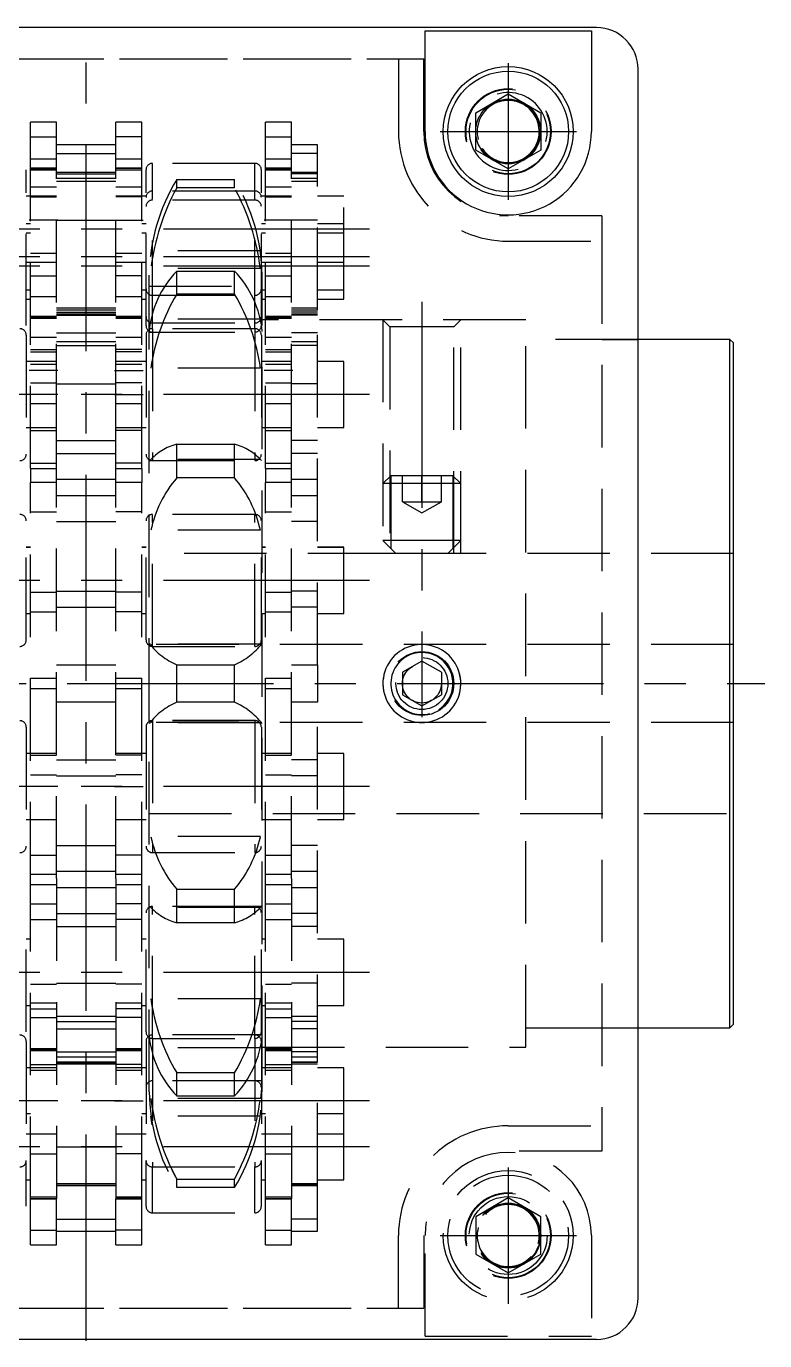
# Model space of a CAD drawing. Extents: x -2 to 237, y -8 to 240.
# Drawn here: x 45.2 to 102.1, y 138.4 to 239.6 of the extents above; entities that cross this region are included whole.
import ezdxf

# ---------------------------------------------------------------- set-up
doc = ezdxf.new("R2010")
doc.units = 0
doc.header["$LTSCALE"] = 0.5
doc.linetypes.add('CENTER', pattern=[50.8, 31.75, -6.35, 6.35, -6.35])
doc.linetypes.add('DASHED', pattern=[19.05, 12.7, -6.35])
for name, color, linetype in [('MSM_CENTER', 1, 'CENTER'), ('MSM_CONTINUOUS', 7, 'CONTINUOUS'), ('MSM_DASHED', 4, 'DASHED')]:
    doc.layers.add(name, color=color, linetype=linetype)

msp = doc.modelspace()

# ---------------------------------------------------------------- linework, layer by layer
at = {"layer": 'MSM_CENTER'}
for p, q in [((49.85, 138.4), (49.85, 239.6)), ((82.35, 236.75), (82.35, 226.25)), ((77.1, 231.5), (87.6, 231.5)), ((71.68, 223.97), (28.01, 223.97)), ((71.68, 221.84), (28.01, 221.84)), ((71.68, 221.14), (28.01, 221.14)), ((75.7, 218.4), (75.7, 186.42)), ((71.68, 211.24), (28.01, 211.24)), ((71.68, 211.24), (28.01, 211.24)), ((71.68, 196.94), (28.01, 196.94)), ((71.68, 196.94), (28.01, 196.94)), ((-2.4, 189), (102.1, 189)), ((71.68, 181.07), (28.01, 181.07)), ((71.68, 181.06), (28.01, 181.06)), ((71.68, 166.76), (28.01, 166.76)), ((71.68, 166.76), (28.01, 166.76)), ((71.68, 156.86), (28.01, 156.86)), ((71.68, 156.86), (28.01, 156.86)), ((71.68, 153.33), (28.01, 153.33)), ((82.35, 151.75), (82.35, 141.25)), ((77.1, 146.5), (87.6, 146.5))]:
    msp.add_line(p, q, dxfattribs=at)
at = {"layer": 'MSM_CONTINUOUS'}
for p, q in [((89.15, 239.5), (10.55, 239.5)), ((89.15, 239.5), (10.55, 239.5)), ((75.95, 231.5), (75.95, 239.25)), ((75.95, 239.25), (88.75, 239.25)), ((88.75, 239.25), (88.75, 231.5)), ((92.35, 141.7), (92.35, 236.3)), ((79.85, 232.95), (82.35, 234.39)), ((82.35, 234.39), (84.85, 232.95)), ((79.85, 230.06), (79.85, 232.95)), ((84.85, 232.95), (84.85, 230.06)), ((82.35, 228.62), (79.85, 230.06)), ((84.85, 230.06), (82.35, 228.62)), ((99.42, 215.5), (92.35, 215.5)), ((99.7, 215.22), (99.42, 215.5)), ((99.42, 162.5), (99.42, 215.5)), ((99.7, 162.78), (99.7, 215.22)), ((92.35, 162.5), (99.42, 162.5)), ((99.42, 162.5), (99.7, 162.78)), ((89.15, 138.5), (10.55, 138.5)), ((89.15, 138.5), (10.55, 138.5))]:
    msp.add_line(p, q, dxfattribs=at)
for radius in [5, 4.65, 2.5]:
    msp.add_circle((82.35, 231.5), radius, dxfattribs=at)
for centre, radius, start, end in [((89.15, 236.3), 3.2, 0, 90), ((89.15, 236.3), 3.2, 0, 90), ((82.35, 231.48), 6.4, 179.813, 0.187), ((89.15, 141.7), 3.2, 270, 0), ((89.15, 141.7), 3.2, 270, 0)]:
    msp.add_arc(centre, radius, start, end, dxfattribs=at)
at = {"layer": 'MSM_DASHED'}
for p, q in [((23.85, 237.1), (75.85, 237.1)), ((25.8, 237.1), (73.9, 237.1)), ((73.9, 237.1), (73.9, 231.5)), ((75.85, 231.5), (75.85, 237.1)), ((47.57, 232.21), (45.57, 232.21)), ((45.57, 229.38), (45.57, 232.21)), ((47.57, 229.38), (47.57, 232.21)), ((54.13, 232.21), (52.13, 232.21)), ((52.13, 229.38), (52.13, 232.21)), ((54.13, 229.38), (54.13, 232.21)), ((65.67, 232.21), (63.67, 232.21)), ((63.67, 229.38), (63.67, 232.21)), ((65.67, 229.38), (65.67, 232.21)), ((45.57, 231.09), (47.57, 231.09)), ((54.13, 231.09), (52.13, 231.09)), ((63.67, 231.09), (65.67, 231.09)), ((52.13, 230.48), (47.57, 230.48)), ((47.57, 229.81), (52.13, 229.81)), ((67.67, 230.48), (65.67, 230.48)), ((67.67, 229.81), (65.67, 229.81)), ((67.67, 217.75), (67.67, 230.48)), ((47.57, 229.38), (45.57, 229.38)), ((45.57, 205.56), (45.57, 229.38)), ((47.57, 208.81), (47.57, 229.38)), ((54.13, 229.38), (52.13, 229.38)), ((52.13, 208.81), (52.13, 229.38)), ((54.13, 205.56), (54.13, 229.38)), ((62.84, 229.05), (54.96, 229.05)), ((54.96, 216.76), (54.96, 229.05)), ((62.84, 216.76), (62.84, 229.05)), ((65.67, 229.38), (63.67, 229.38)), ((63.67, 205.56), (63.67, 229.38)), ((65.67, 208.81), (65.67, 229.38)), ((45.24, 217.26), (45.24, 228.55)), ((47.57, 228.68), (45.57, 228.68)), ((45.57, 228.64), (47.57, 228.64)), ((45.57, 228.55), (47.57, 228.55)), ((52.13, 228.35), (47.57, 228.35)), ((47.57, 228.23), (52.13, 228.23)), ((47.57, 227.91), (52.13, 227.91)), ((54.13, 228.68), (52.13, 228.68)), ((54.13, 228.64), (52.13, 228.64)), ((52.13, 228.55), (54.13, 228.55)), ((54.46, 217.26), (54.46, 228.55)), ((56.83, 227.81), (61.27, 227.81)), ((56.83, 227.17), (56.83, 227.81)), ((61.27, 227.17), (61.27, 227.81)), ((63.34, 217.26), (63.34, 228.55)), ((65.67, 228.68), (63.67, 228.68)), ((63.67, 228.64), (65.67, 228.64)), ((63.67, 228.55), (65.67, 228.55)), ((67.67, 228.35), (65.67, 228.35)), ((67.67, 228.23), (65.67, 228.23)), ((65.67, 227.91), (67.67, 227.91)), ((47.57, 227.22), (45.57, 227.22)), ((52.13, 227.64), (47.57, 227.64)), ((54.13, 227.22), (52.13, 227.22)), ((62.84, 226.92), (54.96, 226.92)), ((61.27, 227.17), (56.83, 227.17)), ((65.67, 227.22), (63.67, 227.22)), ((67.67, 227.64), (65.67, 227.64)), ((47.57, 226.52), (45.24, 226.52)), ((45.57, 226.46), (47.57, 226.46)), ((54.46, 226.52), (52.13, 226.52)), ((54.13, 226.46), (52.13, 226.46)), ((62.84, 226.22), (54.96, 226.22)), ((65.67, 226.52), (63.34, 226.52)), ((63.67, 226.46), (65.67, 226.46)), ((69.7, 226.52), (67.67, 226.52)), ((69.7, 219.3), (69.7, 226.52)), ((47.67, 224.67), (45.47, 224.67)), ((47.57, 224.68), (52.13, 224.68)), ((52.03, 224.67), (54.23, 224.67)), ((65.77, 224.67), (63.57, 224.67)), ((67.67, 224.68), (65.67, 224.68)), ((89.55, 225), (82.35, 225)), ((89.55, 225), (89.55, 223.05)), ((45.57, 224.39), (45.24, 224.39)), ((45.57, 223.68), (45.24, 223.68)), ((54.46, 224.39), (54.13, 224.39)), ((54.46, 223.68), (54.13, 223.68)), ((63.67, 224.39), (63.34, 224.39)), ((63.67, 223.68), (63.34, 223.68)), ((69.7, 224.39), (67.67, 224.39)), ((69.7, 223.68), (67.67, 223.68)), ((82.35, 223.05), (89.55, 223.05)), ((89.55, 223.05), (89.55, 153)), ((45.57, 222.13), (47.57, 222.13)), ((52.13, 222.13), (54.13, 222.13)), ((63.27, 222.31), (54.83, 222.31)), ((63.67, 222.13), (65.67, 222.13)), ((45.24, 221.43), (47.57, 221.43)), ((52.13, 221.43), (54.46, 221.43)), ((63.27, 220.96), (54.83, 220.96)), ((56.83, 220.76), (61.27, 220.76)), ((56.83, 218.97), (56.83, 220.76)), ((61.27, 218.97), (61.27, 220.76)), ((63.34, 221.43), (65.67, 221.43)), ((67.67, 221.43), (69.7, 221.43)), ((45.57, 220.39), (47.57, 220.39)), ((54.13, 220.39), (52.13, 220.39)), ((54.7, 157.56), (54.7, 220.44)), ((63.4, 159.41), (63.4, 220.44)), ((63.67, 220.39), (65.67, 220.39)), ((45.24, 219.3), (45.57, 219.3)), ((45.24, 218.59), (45.57, 218.59)), ((47.57, 218.78), (45.57, 218.78)), ((54.13, 218.78), (52.13, 218.78)), ((54.13, 219.3), (54.46, 219.3)), ((54.13, 218.59), (54.46, 218.59)), ((54.7, 219.59), (63.4, 219.59)), ((54.96, 218.89), (62.84, 218.89)), ((61.27, 218.97), (56.83, 218.97)), ((63.34, 219.3), (63.67, 219.3)), ((63.34, 218.59), (63.67, 218.59)), ((65.67, 218.78), (63.67, 218.78)), ((67.67, 219.3), (69.7, 219.3)), ((67.67, 218.59), (69.7, 218.59)), ((69.7, 218.59), (69.7, 219.3)), ((52.13, 217.9), (47.57, 217.9)), ((52.13, 217.75), (47.57, 217.75)), ((47.57, 217.58), (52.13, 217.58)), ((67.67, 217.9), (65.67, 217.9)), ((67.67, 217.75), (65.67, 217.75)), ((67.67, 217.58), (65.67, 217.58)), ((67.67, 190.44), (67.67, 217.75)), ((45.24, 216.56), (45.24, 217.26)), ((47.57, 217.26), (45.57, 217.26)), ((45.57, 217.17), (47.57, 217.17)), ((45.57, 217.13), (47.57, 217.13)), ((47.57, 217.47), (52.13, 217.47)), ((47.57, 217.35), (52.13, 217.35)), ((54.13, 217.26), (52.13, 217.26)), ((54.13, 217.17), (52.13, 217.17)), ((52.13, 217.13), (54.13, 217.13)), ((54.46, 216.56), (54.46, 217.26)), ((63.27, 217.06), (54.83, 217.06)), ((54.96, 216.76), (62.84, 216.76)), ((54.96, 216.32), (54.96, 216.76)), ((62.84, 216.32), (62.84, 216.76)), ((63.34, 216.56), (63.34, 217.26)), ((83.7, 217), (63.4, 217)), ((65.67, 217.26), (63.67, 217.26)), ((63.67, 217.17), (65.67, 217.17)), ((63.67, 217.13), (65.67, 217.13)), ((65.67, 217.47), (67.67, 217.47)), ((67.67, 217.35), (65.67, 217.35)), ((72.7, 217), (72.7, 199)), ((72.7, 217), (73.24, 216.46)), ((78.16, 216.46), (78.7, 217)), ((78.7, 199), (78.7, 217)), ((83.7, 161), (83.7, 217)), ((45.24, 215.82), (45.24, 206.66)), ((47.57, 215.64), (45.57, 215.64)), ((47.57, 216), (52.13, 216)), ((54.13, 215.64), (52.13, 215.64)), ((54.46, 215.82), (54.46, 206.66)), ((54.71, 216.23), (54.7, 216.11)), ((54.7, 216.06), (63.4, 216.06)), ((62.84, 216.32), (54.96, 216.32)), ((54.96, 216.32), (54.96, 206.16)), ((62.84, 216.32), (54.96, 216.32)), ((54.96, 216.06), (62.84, 216.06)), ((62.84, 216.32), (62.84, 206.16)), ((63.34, 215.82), (63.34, 206.66)), ((65.67, 215.64), (63.67, 215.64)), ((67.67, 216), (65.67, 216)), ((73.24, 216.46), (73.24, 198.99)), ((78.16, 216.46), (73.24, 216.46)), ((78.16, 199), (78.16, 216.46)), ((45.57, 214.72), (47.57, 214.72)), ((45.57, 214.55), (47.57, 214.55)), ((47.57, 215.34), (52.13, 215.34)), ((47.57, 215.03), (52.13, 215.03)), ((54.13, 214.72), (52.13, 214.72)), ((54.13, 214.55), (52.13, 214.55)), ((63.67, 214.72), (65.67, 214.72)), ((63.67, 214.55), (65.67, 214.55)), ((65.67, 215.34), (67.67, 215.34)), ((67.67, 215.03), (65.67, 215.03)), ((92.35, 215.5), (83.7, 215.5)), ((89.55, 215.5), (92.35, 215.5)), ((89.55, 215.5), (92.35, 215.5)), ((47.57, 213.79), (45.24, 213.79)), ((47.57, 213.79), (45.24, 213.79)), ((47.57, 213.79), (45.57, 213.79)), ((45.57, 213.6), (47.57, 213.6)), ((54.46, 213.79), (52.13, 213.79)), ((54.46, 213.79), (52.13, 213.79)), ((54.13, 213.79), (52.13, 213.79)), ((52.13, 213.6), (54.13, 213.6)), ((65.67, 213.79), (63.34, 213.79)), ((65.67, 213.79), (63.34, 213.79)), ((65.67, 213.79), (63.67, 213.79)), ((63.67, 213.6), (65.67, 213.6)), ((69.7, 213.79), (67.67, 213.79)), ((69.7, 213.79), (67.67, 213.79)), ((69.7, 208.7), (69.7, 213.79)), ((47.67, 213.1), (45.47, 213.1)), ((52.03, 213.1), (54.23, 213.1)), ((63.27, 213.29), (54.83, 213.29)), ((65.77, 213.1), (63.57, 213.1)), ((45.57, 212.15), (47.57, 212.15)), ((47.57, 212.07), (52.13, 212.07)), ((54.13, 212.15), (52.13, 212.15)), ((63.67, 212.15), (65.67, 212.15)), ((67.67, 212.07), (65.67, 212.07)), ((47.67, 211.24), (45.47, 211.24)), ((45.57, 210.55), (47.57, 210.55)), ((52.03, 211.24), (54.23, 211.24)), ((52.13, 210.55), (54.13, 210.55)), ((65.77, 211.24), (63.57, 211.24)), ((63.67, 210.55), (65.67, 210.55)), ((45.24, 208.7), (47.57, 208.7)), ((45.24, 208.7), (47.57, 208.7)), ((45.57, 208.7), (47.57, 208.7)), ((45.57, 208.48), (47.57, 208.48)), ((47.57, 173.99), (47.57, 208.81)), ((52.13, 173.99), (52.13, 208.81)), ((52.13, 208.7), (54.46, 208.7)), ((52.13, 208.7), (54.46, 208.7)), ((52.13, 208.7), (54.13, 208.7)), ((54.13, 208.48), (52.13, 208.48)), ((63.34, 208.7), (65.67, 208.7)), ((63.34, 208.7), (65.67, 208.7)), ((63.67, 208.7), (65.67, 208.7)), ((63.67, 208.48), (65.67, 208.48)), ((65.67, 173.99), (65.67, 208.81)), ((67.67, 208.7), (69.7, 208.7)), ((67.67, 208.7), (69.7, 208.7)), ((69.7, 208.7), (69.7, 208.7)), ((47.57, 207.7), (52.13, 207.7)), ((67.67, 207.7), (65.67, 207.7)), ((45.24, 206.66), (45.24, 206.66)), ((47.57, 206.71), (52.13, 206.71)), ((54.46, 206.66), (54.46, 206.66)), ((56.83, 207.42), (61.27, 207.42)), ((56.83, 204.84), (56.83, 207.42)), ((61.27, 204.84), (61.27, 207.42)), ((63.34, 206.66), (63.34, 206.66)), ((67.67, 206.71), (65.67, 206.71)), ((45.57, 205.96), (47.57, 205.96)), ((45.57, 205.56), (47.57, 205.56)), ((45.57, 205.56), (45.57, 204.48)), ((54.13, 205.96), (52.13, 205.96)), ((52.13, 205.56), (54.13, 205.56)), ((54.13, 205.56), (54.13, 204.48)), ((54.71, 206.23), (54.7, 206.41)), ((54.75, 206.16), (63.35, 206.16)), ((63.27, 206.25), (54.83, 206.25)), ((54.96, 206.16), (62.84, 206.16)), ((54.96, 206.16), (62.84, 206.16)), ((54.96, 206.16), (54.96, 206.16)), ((62.84, 206.16), (62.84, 206.16)), ((63.67, 205.96), (65.67, 205.96)), ((63.67, 205.56), (65.67, 205.56)), ((63.67, 205.56), (63.67, 204.48)), ((47.57, 204.48), (45.57, 204.48)), ((45.57, 173.53), (45.57, 204.48)), ((47.57, 204.74), (52.13, 204.74)), ((54.13, 204.48), (52.13, 204.48)), ((54.13, 173.53), (54.13, 204.48)), ((61.27, 204.84), (56.83, 204.84)), ((65.67, 204.48), (63.67, 204.48)), ((63.67, 173.53), (63.67, 204.48)), ((65.67, 204.74), (67.67, 204.74)), ((73.31, 205), (72.7, 204.39)), ((78.09, 205), (73.31, 205)), ((73.31, 205), (73.31, 199.39)), ((74.2, 203), (74.2, 205)), ((75.7, 203), (75.7, 205)), ((77.2, 203), (77.2, 205)), ((78.7, 204.39), (78.09, 205)), ((78.09, 205), (78.09, 199.39)), ((52.13, 203.44), (47.57, 203.44)), ((67.67, 203.44), (65.67, 203.44)), ((78.7, 204.39), (72.7, 204.39)), ((74.2, 203), (77.2, 203)), ((74.2, 203), (75.7, 202.14)), ((75.7, 202.14), (77.2, 203)), ((45.24, 192.36), (45.24, 201.52)), ((45.57, 202.22), (47.57, 202.22)), ((47.57, 201.47), (52.13, 201.47)), ((54.13, 202.22), (52.13, 202.22)), ((54.46, 192.36), (54.46, 201.52)), ((54.96, 191.86), (54.96, 202.02)), ((62.84, 202.02), (54.96, 202.02)), ((62.84, 202.02), (54.96, 202.02)), ((62.84, 191.86), (62.84, 202.02)), ((63.34, 192.36), (63.34, 201.52)), ((63.67, 202.22), (65.67, 202.22)), ((67.67, 201.47), (65.67, 201.47)), ((63.27, 200.8), (54.83, 200.8)), ((45.57, 199.49), (45.24, 199.49)), ((45.57, 199.48), (45.24, 199.48)), ((54.46, 199.49), (54.13, 199.49)), ((54.46, 199.48), (54.13, 199.48)), ((63.67, 199.49), (63.34, 199.49)), ((63.67, 199.48), (63.34, 199.48)), ((69.7, 199.49), (67.67, 199.49)), ((69.7, 199.48), (67.67, 199.48)), ((69.7, 194.4), (69.7, 199.49)), ((72.7, 200), (73.7, 199)), ((78.7, 200), (72.7, 200)), ((77.7, 199), (78.7, 200)), ((73.27, 199), (54.7, 199)), ((78.7, 199), (72.7, 199)), ((78.7, 199), (72.7, 199)), ((77.7, 199), (73.7, 199)), ((99.7, 199), (78.15, 199)), ((45.57, 196.03), (47.57, 196.03)), ((47.57, 196.12), (52.13, 196.12)), ((54.13, 196.03), (52.13, 196.03)), ((63.67, 196.03), (65.67, 196.03)), ((67.67, 196.12), (65.67, 196.12)), ((45.24, 194.4), (45.57, 194.4)), ((45.24, 194.39), (45.57, 194.39)), ((45.57, 194.51), (47.57, 194.51)), ((47.57, 194.88), (52.13, 194.88)), ((54.13, 194.51), (52.13, 194.51)), ((54.13, 194.4), (54.46, 194.4)), ((54.13, 194.39), (54.46, 194.39)), ((63.34, 194.4), (63.67, 194.4)), ((63.34, 194.39), (63.67, 194.39)), ((63.67, 194.51), (65.67, 194.51)), ((67.67, 194.88), (65.67, 194.88)), ((67.67, 194.4), (69.7, 194.4)), ((67.67, 194.39), (69.7, 194.39)), ((63.35, 192.32), (63.27, 192.03)), ((99.7, 192), (54.7, 192)), ((63.27, 192.03), (54.83, 192.03)), ((54.83, 192.03), (54.92, 191.87)), ((54.92, 191.87), (54.94, 191.83)), ((54.96, 191.86), (62.84, 191.86)), ((54.96, 191.86), (62.84, 191.86)), ((47.57, 190.44), (52.13, 190.44)), ((56.83, 190.44), (61.27, 190.44)), ((56.83, 187.57), (56.83, 190.44)), ((61.27, 187.57), (61.27, 190.44)), ((65.67, 190.44), (67.67, 190.44)), ((67.67, 190.44), (67.67, 187.57)), ((75.7, 190.73), (74.2, 189.87)), ((77.2, 189.87), (75.7, 190.73)), ((45.57, 189.4), (47.57, 189.4)), ((52.13, 189.4), (54.13, 189.4)), ((63.67, 189.4), (65.67, 189.4)), ((74.2, 189.87), (74.2, 188.14)), ((77.2, 189.87), (77.2, 188.14)), ((47.57, 188.6), (45.57, 188.6)), ((54.13, 188.6), (52.13, 188.6)), ((65.67, 188.6), (63.67, 188.6)), ((52.13, 187.57), (47.57, 187.57)), ((61.27, 187.57), (56.83, 187.57)), ((67.67, 187.57), (65.67, 187.57)), ((67.67, 160.26), (67.67, 187.57)), ((74.2, 188.14), (75.7, 187.27)), ((75.7, 187.27), (77.2, 188.14)), ((45.24, 185.65), (45.24, 176.49)), ((54.46, 185.65), (54.46, 176.49)), ((99.7, 186), (54.7, 186)), ((54.93, 186.15), (54.83, 185.97)), ((63.27, 185.97), (54.83, 185.97)), ((54.94, 186.17), (54.93, 186.15)), ((62.84, 186.15), (54.96, 186.15)), ((54.96, 186.15), (54.96, 175.99)), ((62.84, 186.14), (54.96, 186.14)), ((62.84, 186.15), (62.84, 175.99)), ((63.34, 185.65), (63.34, 176.49)), ((47.57, 183.61), (45.24, 183.61)), ((47.57, 183.61), (45.24, 183.61)), ((47.57, 183.61), (45.57, 183.61)), ((47.57, 183.61), (45.57, 183.61)), ((45.57, 183.49), (47.57, 183.49)), ((54.13, 183.61), (52.13, 183.61)), ((54.46, 183.61), (52.13, 183.61)), ((54.13, 183.61), (52.13, 183.61)), ((54.46, 183.61), (52.13, 183.61)), ((54.13, 183.49), (52.13, 183.49)), ((65.67, 183.61), (63.34, 183.61)), ((65.67, 183.61), (63.34, 183.61)), ((65.67, 183.61), (63.67, 183.61)), ((65.67, 183.61), (63.67, 183.61)), ((63.67, 183.49), (65.67, 183.49)), ((69.7, 183.61), (67.67, 183.61)), ((69.7, 183.61), (67.67, 183.61)), ((69.7, 178.52), (69.7, 183.61)), ((47.57, 183.12), (52.13, 183.12)), ((67.67, 183.12), (65.67, 183.12)), ((45.57, 181.97), (47.57, 181.97)), ((47.57, 181.89), (52.13, 181.89)), ((54.13, 181.97), (52.13, 181.97)), ((63.67, 181.97), (65.67, 181.97)), ((67.67, 181.89), (65.67, 181.89)), ((47.67, 181.07), (45.47, 181.07)), ((47.67, 181.06), (45.47, 181.06)), ((52.03, 181.07), (54.23, 181.07)), ((52.03, 181.06), (54.23, 181.06)), ((65.77, 181.07), (63.57, 181.07)), ((65.77, 181.06), (63.57, 181.06)), ((45.24, 178.52), (47.57, 178.52)), ((45.24, 178.52), (47.57, 178.52)), ((45.57, 178.52), (47.57, 178.52)), ((45.57, 178.52), (47.57, 178.52)), ((52.13, 178.52), (54.13, 178.52)), ((52.13, 178.52), (54.46, 178.52)), ((52.13, 178.52), (54.13, 178.52)), ((52.13, 178.52), (54.46, 178.52)), ((54.7, 179), (99.7, 179)), ((63.34, 178.52), (65.67, 178.52)), ((63.34, 178.52), (65.67, 178.52)), ((63.67, 178.52), (65.67, 178.52)), ((63.67, 178.52), (65.67, 178.52)), ((67.67, 178.52), (69.7, 178.52)), ((67.67, 178.52), (69.7, 178.52)), ((69.7, 178.52), (69.7, 178.52)), ((63.27, 177.21), (54.83, 177.21)), ((45.24, 176.49), (45.24, 176.48)), ((47.57, 176.54), (52.13, 176.54)), ((54.46, 176.49), (54.46, 176.48)), ((63.34, 176.49), (63.34, 176.48)), ((67.67, 176.54), (65.67, 176.54)), ((45.57, 175.78), (47.57, 175.78)), ((54.13, 175.78), (52.13, 175.78)), ((54.96, 175.99), (62.84, 175.99)), ((54.96, 175.99), (54.96, 175.98)), ((54.96, 175.98), (62.84, 175.98)), ((62.84, 175.99), (62.84, 175.98)), ((63.67, 175.78), (65.67, 175.78)), ((47.57, 174.3), (45.57, 174.3)), ((47.57, 174.56), (52.13, 174.56)), ((54.13, 174.3), (52.13, 174.3)), ((65.67, 174.3), (63.67, 174.3)), ((65.67, 174.56), (67.67, 174.56)), ((45.57, 149.32), (45.57, 173.53)), ((45.57, 173.53), (47.57, 173.53)), ((47.57, 173.99), (47.57, 149.32)), ((52.13, 173.27), (47.57, 173.27)), ((52.13, 173.99), (52.13, 149.32)), ((52.13, 173.53), (54.13, 173.53)), ((54.13, 149.32), (54.13, 173.53)), ((56.83, 173.17), (61.27, 173.17)), ((56.83, 170.58), (56.83, 173.17)), ((61.27, 170.58), (61.27, 173.17)), ((63.67, 149.32), (63.67, 173.53)), ((63.67, 173.53), (65.67, 173.53)), ((65.67, 173.99), (65.67, 149.32)), ((67.67, 173.27), (65.67, 173.27)), ((45.57, 172.05), (47.57, 172.05)), ((54.13, 172.05), (52.13, 172.05)), ((63.67, 172.05), (65.67, 172.05)), ((45.24, 162.18), (45.24, 171.34)), ((47.57, 171.29), (52.13, 171.29)), ((54.46, 162.18), (54.46, 171.34)), ((54.7, 171.6), (54.71, 171.77)), ((63.35, 171.84), (54.75, 171.84)), ((63.27, 171.75), (54.83, 171.75)), ((62.84, 171.84), (54.96, 171.84)), ((62.84, 171.84), (54.96, 171.84)), ((54.96, 161.68), (54.96, 171.84)), ((62.84, 161.68), (62.84, 171.84)), ((63.34, 162.18), (63.34, 171.34)), ((67.67, 171.29), (65.67, 171.29)), ((45.57, 170.83), (47.57, 170.83)), ((47.57, 170.3), (52.13, 170.3)), ((54.13, 170.83), (52.13, 170.83)), ((61.27, 170.58), (56.83, 170.58)), ((63.67, 170.83), (65.67, 170.83)), ((67.67, 170.3), (65.67, 170.3)), ((45.57, 169.31), (45.24, 169.31)), ((45.57, 169.31), (45.24, 169.31)), ((54.46, 169.31), (54.13, 169.31)), ((54.46, 169.31), (54.13, 169.31)), ((63.67, 169.31), (63.34, 169.31)), ((63.67, 169.31), (63.34, 169.31)), ((69.7, 169.31), (67.67, 169.31)), ((69.7, 169.31), (67.67, 169.31)), ((69.7, 164.22), (69.7, 169.31)), ((45.57, 165.85), (47.57, 165.85)), ((47.57, 165.94), (52.13, 165.94)), ((54.13, 165.85), (52.13, 165.85)), ((63.67, 165.85), (65.67, 165.85)), ((67.67, 165.94), (65.67, 165.94)), ((45.24, 164.22), (45.57, 164.22)), ((45.24, 164.22), (45.57, 164.22)), ((47.57, 164.4), (45.57, 164.4)), ((45.57, 163.96), (47.57, 163.96)), ((54.13, 164.4), (52.13, 164.4)), ((54.13, 163.96), (52.13, 163.96)), ((54.13, 164.22), (54.46, 164.22)), ((54.13, 164.22), (54.46, 164.22)), ((54.83, 164.72), (54.94, 164.02)), ((63.27, 164.72), (54.83, 164.72)), ((63.34, 164.22), (63.67, 164.22)), ((63.34, 164.22), (63.67, 164.22)), ((65.67, 164.4), (63.67, 164.4)), ((63.67, 163.96), (65.67, 163.96)), ((67.67, 164.22), (69.7, 164.22)), ((67.67, 164.22), (69.7, 164.22)), ((69.7, 164.22), (69.7, 164.22)), ((45.57, 163.28), (47.57, 163.28)), ((52.13, 163.37), (47.57, 163.37)), ((47.57, 162.97), (52.13, 162.97)), ((54.13, 163.28), (52.13, 163.28)), ((63.67, 163.28), (65.67, 163.28)), ((67.67, 163.37), (65.67, 163.37)), ((67.67, 162.97), (65.67, 162.97)), ((45.24, 162.18), (45.24, 162.18)), ((47.57, 162.42), (52.13, 162.42)), ((54.46, 162.18), (54.46, 162.18)), ((63.4, 161.94), (54.7, 161.94)), ((62.84, 161.94), (54.96, 161.94)), ((62.84, 161.94), (54.96, 161.94)), ((63.34, 162.18), (63.34, 162.18)), ((67.67, 162.42), (65.67, 162.42)), ((83.7, 162.5), (92.35, 162.5)), ((89.55, 162.5), (92.35, 162.5)), ((89.55, 162.5), (92.35, 162.5)), ((45.24, 161.44), (45.24, 152.28)), ((54.46, 161.44), (54.46, 152.28)), ((54.7, 161.9), (54.71, 161.77)), ((63.27, 160.94), (54.83, 160.94)), ((54.96, 161.68), (62.84, 161.68)), ((54.96, 161.68), (54.96, 151.78)), ((54.96, 161.68), (62.84, 161.68)), ((62.84, 161.68), (62.84, 151.78)), ((63.34, 161.44), (63.34, 152.28)), ((63.4, 161), (83.7, 161)), ((47.57, 160.87), (45.57, 160.87)), ((45.57, 160.83), (47.57, 160.83)), ((45.57, 160.74), (47.57, 160.74)), ((47.57, 160.65), (52.13, 160.65)), ((47.57, 160.26), (52.13, 160.26)), ((54.13, 160.87), (52.13, 160.87)), ((54.13, 160.83), (52.13, 160.83)), ((52.13, 160.74), (54.13, 160.74)), ((65.67, 160.87), (63.67, 160.87)), ((63.67, 160.83), (65.67, 160.83)), ((63.67, 160.74), (65.67, 160.74)), ((67.67, 160.65), (65.67, 160.65)), ((65.67, 160.26), (67.67, 160.26)), ((67.67, 150.36), (67.67, 160.26)), ((47.57, 159.41), (45.24, 159.41)), ((47.57, 159.41), (45.24, 159.41)), ((45.57, 159.67), (47.57, 159.67)), ((47.57, 159.41), (45.57, 159.41)), ((45.57, 159.22), (47.57, 159.22)), ((52.13, 159.84), (47.57, 159.84)), ((47.57, 159.81), (52.13, 159.81)), ((47.57, 159.72), (52.13, 159.72)), ((54.13, 159.67), (52.13, 159.67)), ((54.46, 159.41), (52.13, 159.41)), ((54.46, 159.41), (52.13, 159.41)), ((54.13, 159.41), (52.13, 159.41)), ((52.13, 159.22), (54.13, 159.22)), ((56.83, 159.04), (61.27, 159.04)), ((56.83, 157.24), (56.83, 159.04)), ((61.27, 157.24), (61.27, 159.04)), ((65.67, 159.41), (63.34, 159.41)), ((65.67, 159.41), (63.34, 159.41)), ((63.4, 157.56), (63.4, 159.46)), ((63.67, 159.67), (65.67, 159.67)), ((65.67, 159.41), (63.67, 159.41)), ((63.67, 159.22), (65.67, 159.22)), ((67.67, 159.84), (65.67, 159.84)), ((67.67, 159.81), (65.67, 159.81)), ((65.67, 159.72), (67.67, 159.72)), ((69.7, 159.41), (67.67, 159.41)), ((69.7, 159.41), (67.67, 159.41)), ((69.7, 154.32), (69.7, 159.41)), ((63.4, 158.41), (54.7, 158.41)), ((62.84, 158.41), (54.96, 158.41)), ((47.67, 156.86), (45.47, 156.86)), ((52.03, 156.86), (54.23, 156.86)), ((54.83, 157.04), (54.94, 156.28)), ((63.27, 157.04), (54.83, 157.04)), ((61.27, 157.24), (56.83, 157.24)), ((63.34, 157.8), (63.27, 157.04)), ((65.77, 156.86), (63.57, 156.86)), ((45.57, 155.88), (45.24, 155.88)), ((54.46, 155.88), (54.13, 155.88)), ((63.67, 155.88), (63.34, 155.88)), ((69.7, 155.88), (67.67, 155.88)), ((63.27, 155.69), (54.83, 155.69)), ((54.94, 155.03), (54.83, 155.69)), ((82.35, 154.95), (89.55, 154.95)), ((45.24, 154.32), (47.57, 154.32)), ((45.24, 154.32), (47.57, 154.32)), ((45.57, 154.32), (47.57, 154.32)), ((52.13, 154.32), (54.46, 154.32)), ((52.13, 154.32), (54.46, 154.32)), ((52.13, 154.32), (54.13, 154.32)), ((63.34, 154.32), (65.67, 154.32)), ((63.34, 154.32), (65.67, 154.32)), ((63.67, 154.32), (65.67, 154.32)), ((67.67, 154.32), (69.7, 154.32)), ((67.67, 154.32), (69.7, 154.32)), ((69.7, 150.79), (69.7, 154.32)), ((47.57, 153.32), (52.13, 153.32)), ((67.67, 153.32), (65.67, 153.32)), ((89.55, 153), (82.35, 153)), ((45.24, 148.75), (45.24, 152.28)), ((45.57, 152.8), (47.57, 152.8)), ((54.13, 152.8), (52.13, 152.8)), ((54.46, 148.75), (54.46, 152.28)), ((63.34, 148.75), (63.34, 152.28)), ((63.67, 152.8), (65.67, 152.8)), ((54.96, 151.78), (62.84, 151.78)), ((54.96, 148.25), (54.96, 151.78)), ((54.96, 151.78), (62.84, 151.78)), ((56.35, 151.78), (56.83, 150.84)), ((56.83, 150.84), (61.27, 150.84)), ((56.83, 150.2), (56.83, 150.84)), ((61.27, 150.84), (61.75, 151.78)), ((61.27, 150.2), (61.27, 150.84)), ((62.84, 148.25), (62.84, 151.78)), ((45.24, 150.79), (45.57, 150.79)), ((52.13, 150.48), (47.57, 150.48)), ((47.57, 150.39), (52.13, 150.39)), ((47.57, 150.36), (52.13, 150.36)), ((47.57, 150.36), (52.13, 150.36)), ((54.13, 150.79), (54.46, 150.79)), ((61.27, 150.2), (56.83, 150.2)), ((63.34, 150.79), (63.67, 150.79)), ((67.67, 150.48), (65.67, 150.48)), ((67.67, 150.39), (65.67, 150.39)), ((65.67, 150.36), (67.67, 150.36)), ((65.67, 150.36), (67.67, 150.36)), ((67.67, 150.79), (69.7, 150.79)), ((67.67, 146.83), (67.67, 150.36)), ((47.57, 149.46), (45.57, 149.46)), ((45.57, 149.36), (47.57, 149.36)), ((45.57, 149.32), (47.57, 149.32)), ((45.57, 145.79), (45.57, 149.32)), ((45.57, 149.32), (47.57, 149.32)), ((47.57, 145.79), (47.57, 149.32)), ((54.13, 149.46), (52.13, 149.46)), ((54.13, 149.36), (52.13, 149.36)), ((52.13, 149.32), (54.13, 149.32)), ((52.13, 145.79), (52.13, 149.32)), ((52.13, 149.32), (54.13, 149.32)), ((54.13, 145.79), (54.13, 149.32)), ((65.67, 149.46), (63.67, 149.46)), ((63.67, 149.36), (65.67, 149.36)), ((63.67, 149.32), (65.67, 149.32)), ((63.67, 145.79), (63.67, 149.32)), ((63.67, 149.32), (65.67, 149.32)), ((65.67, 145.79), (65.67, 149.32)), ((82.35, 149.39), (79.85, 147.95)), ((84.85, 147.95), (82.35, 149.39)), ((47.57, 147.77), (52.13, 147.77)), ((54.96, 148.25), (62.84, 148.25)), ((67.67, 147.77), (65.67, 147.77)), ((79.85, 147.95), (79.85, 145.06)), ((84.85, 145.06), (84.85, 147.95)), ((45.57, 146.91), (47.57, 146.91)), ((47.57, 146.83), (52.13, 146.83)), ((54.13, 146.91), (52.13, 146.91)), ((63.67, 146.91), (65.67, 146.91)), ((65.67, 146.83), (67.67, 146.83)), ((45.57, 145.79), (47.57, 145.79)), ((52.13, 145.79), (54.13, 145.79)), ((63.67, 145.79), (65.67, 145.79)), ((73.9, 140.9), (73.9, 146.5)), ((75.85, 146.5), (75.85, 140.9)), ((75.95, 138.76), (75.95, 146.5)), ((88.75, 146.5), (88.75, 138.76)), ((79.85, 145.06), (82.35, 143.62)), ((82.35, 143.62), (84.85, 145.06)), ((23.85, 140.9), (75.85, 140.9)), ((25.8, 140.9), (73.9, 140.9)), ((75.95, 138.76), (88.75, 138.76))]:
    msp.add_line(p, q, dxfattribs=at)
for centre, radius in [((82.35, 231.5), 3.3), ((82.35, 231.5), 3.25), ((82.35, 231.5), 2.46), ((75.7, 189), 2.46), ((75.7, 189), 2), ((75.7, 189), 1.5), ((82.35, 146.5), 5), ((82.35, 146.5), 4.65), ((82.35, 146.5), 3.3), ((82.35, 146.5), 3.25), ((82.35, 146.5), 3), ((82.35, 146.5), 2.5), ((82.35, 146.5), 2.46)]:
    msp.add_circle(centre, radius, dxfattribs=at)
for centre, radius, start, end in [((82.35, 231.5), 3, 345, 285), ((82.35, 231.5), 2.39, 345, 285), ((82.35, 231.5), 2.39, 255, 195), ((82.39, 231.54), 8.49, 180.2484, 269.7516), ((82.35, 231.5), 6.5, 180, 270), ((54.96, 228.55), 0.5, 90, 180), ((62.84, 228.55), 0.5, 0, 90), ((69.17, 220.25), 14.47, 148.5304, 179.2604), ((48.93, 220.25), 14.47, 0.7396, 31.4696), ((54.96, 226.42), 0.5, 90, 180), ((72.21, 218.8), 17.51, 151.4584, 172.9036), ((45.89, 218.8), 17.51, 7.0964, 28.5416), ((62.84, 226.42), 0.5, 0, 90), ((54.96, 225.72), 0.5, 90, 180), ((62.84, 225.72), 0.5, 0, 90), ((62.45, 215.37), 7.79, 136.2564, 174.6031), ((55.65, 215.37), 7.79, 5.3969, 43.7436), ((54.96, 219.39), 0.5, 180, 270), ((69.97, 211.16), 15.29, 149.304, 172.0273), ((48.13, 211.16), 15.29, 7.9727, 30.696), ((62.84, 219.39), 0.5, 270, 0), ((54.96, 217.26), 0.5, 180, 270), ((62.84, 217.26), 0.5, 270, 0), ((44.74, 215.82), 0.5, 0, 90), ((54.96, 216.56), 0.5, 180, 270), ((54.96, 215.82), 0.5, 90, 180), ((54.96, 215.82), 0.5, 90, 180), ((62.84, 216.56), 0.5, 270, 0), ((62.84, 215.82), 0.5, 0, 90), ((62.84, 215.82), 0.5, 0, 90), ((44.74, 206.66), 0.5, 270, 0), ((54.96, 206.66), 0.5, 180, 270), ((54.96, 206.66), 0.5, 180, 270), ((57.89, 203.33), 4.23, 104.6079, 137.9168), ((60.21, 203.33), 4.23, 42.0832, 75.3921), ((62.84, 206.66), 0.5, 270, 0), ((62.84, 206.66), 0.5, 270, 0), ((63.8, 198.88), 9.17, 139.5009, 167.9264), ((54.3, 198.88), 9.17, 12.0736, 40.4991), ((44.74, 201.52), 0.5, 0, 90), ((54.96, 201.52), 0.5, 90, 180), ((54.96, 201.52), 0.5, 90, 180), ((62.84, 201.52), 0.5, 0, 90), ((62.84, 201.52), 0.5, 0, 90), ((44.74, 192.36), 0.5, 270, 0), ((54.96, 192.36), 0.5, 180, 270), ((54.96, 192.36), 0.5, 180, 270), ((62.84, 192.36), 0.5, 270, 0), ((62.84, 192.36), 0.5, 270, 0), ((59.09, 195.59), 5.62, 218.6685, 246.2564), ((59.01, 195.59), 5.62, 293.7436, 321.3315), ((75.7, 189), 3, 345, 285), ((75.7, 189), 3, 255, 195), ((75.7, 189), 2.39, 345, 285), ((75.7, 189), 2.39, 75, 15), ((59.09, 182.42), 5.62, 113.7436, 141.3315), ((59.01, 182.42), 5.62, 38.6685, 66.2564), ((44.74, 185.64), 0.5, 0, 90), ((54.96, 185.65), 0.5, 90, 180), ((54.96, 185.64), 0.5, 90, 180), ((62.84, 185.65), 0.5, 0, 90), ((62.84, 185.64), 0.5, 0, 90), ((63.8, 179.12), 9.17, 192.0736, 220.4991), ((54.3, 179.12), 9.17, 319.5009, 347.9264), ((44.74, 176.48), 0.5, 270, 0), ((54.96, 176.49), 0.5, 180, 270), ((54.96, 176.48), 0.5, 180, 270), ((62.84, 176.49), 0.5, 270, 0), ((62.84, 176.48), 0.5, 270, 0), ((54.96, 171.34), 0.5, 90, 180), ((54.96, 171.34), 0.5, 90, 180), ((57.89, 174.68), 4.23, 222.0832, 255.3921), ((60.21, 174.68), 4.23, 284.6079, 317.9168), ((62.84, 171.34), 0.5, 0, 90), ((62.84, 171.34), 0.5, 0, 90), ((69.97, 166.84), 15.29, 187.9727, 210.696), ((48.13, 166.84), 15.29, 329.304, 352.0273), ((44.74, 161.44), 0.5, 0, 90), ((54.96, 162.18), 0.5, 180, 270), ((54.96, 162.18), 0.5, 180, 270), ((54.96, 161.44), 0.5, 90, 180), ((54.96, 161.44), 0.5, 90, 180), ((62.84, 162.18), 0.5, 270, 0), ((62.84, 162.18), 0.5, 270, 0), ((62.84, 161.44), 0.5, 0, 90), ((62.84, 161.44), 0.5, 0, 90), ((62.45, 162.63), 7.79, 185.3969, 223.7436), ((55.65, 162.63), 7.79, 316.2564, 354.6031), ((54.96, 157.91), 0.5, 90, 180), ((62.84, 157.91), 0.5, 0, 90), ((69.17, 157.75), 14.47, 180.7396, 211.4696), ((72.21, 159.21), 17.51, 187.0964, 208.5416), ((48.93, 157.75), 14.47, 328.5304, 359.2604), ((45.89, 159.21), 17.51, 331.4584, 352.9036), ((82.35, 146.5), 8.45, 90, 180), ((82.35, 146.5), 6.4, 0, 180), ((44.74, 152.28), 0.5, 270, 0), ((54.96, 152.28), 0.5, 180, 270), ((54.96, 152.28), 0.5, 180, 270), ((62.84, 152.28), 0.5, 270, 0), ((62.84, 152.28), 0.5, 270, 0), ((82.35, 146.5), 2.39, 345, 285), ((82.35, 146.5), 2.39, 165, 105), ((54.96, 148.75), 0.5, 180, 270), ((62.84, 148.75), 0.5, 270, 0)]:
    msp.add_arc(centre, radius, start, end, dxfattribs=at)

doc.saveas('drawing.dxf')
